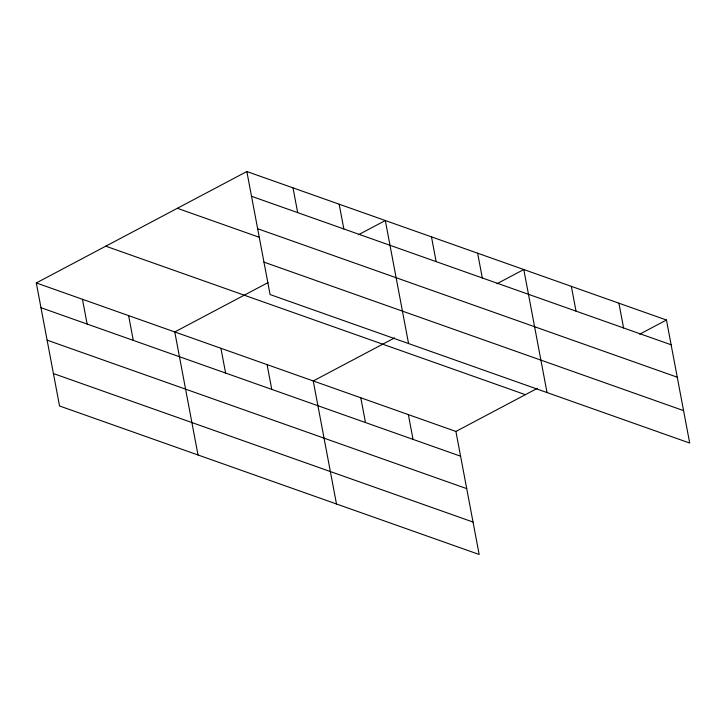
<?xml version="1.0" encoding="UTF-8"?>
<svg xmlns="http://www.w3.org/2000/svg" width="726" height="726" viewBox="0 0 726 726"><rect width="100%" height="100%" fill="white"/><g stroke="black" fill="none" stroke-linecap="round" stroke-linejoin="round"><path stroke-width="1.09" d="M36.3 282.949L455.91 431.444L479.16 554.473L59.55 405.979L36.3 282.949L246.84 171.527L666.45 320.021L689.7 443.051L270.09 294.556L246.84 171.527M268.112 282.559L174.775 331.954L198.016 454.984M358.517 234.716L385.315 220.532L408.566 343.561M394.654 337.871L313.242 380.959L336.492 503.98M496.983 283.712L523.791 269.527L547.032 392.557M455.91 431.444L537.322 388.356M639.651 334.205L666.45 320.021M251.523 196.292L671.133 344.786M257.648 228.717L677.258 377.211M177.362 208.298L259.191 237.257M263.965 262.131L683.574 410.617M105.778 246.187L525.388 394.672M40.983 307.715L460.593 456.209M47.108 340.149L466.718 488.634M53.415 373.554L473.025 522.039M618.897 303.187L623.58 327.952M571.344 286.362L576.017 311.127M477.626 253.202L482.309 277.967M431.471 236.867L436.154 261.632M408.357 414.61L413.03 439.375M339.16 204.197L343.834 228.962M360.795 397.784L365.477 422.55M293.005 187.862L297.678 212.627M267.086 364.624L271.76 389.39M220.931 348.289L225.605 373.055M128.611 315.619L133.294 340.385M82.455 299.284L87.138 324.05"/></g></svg>
